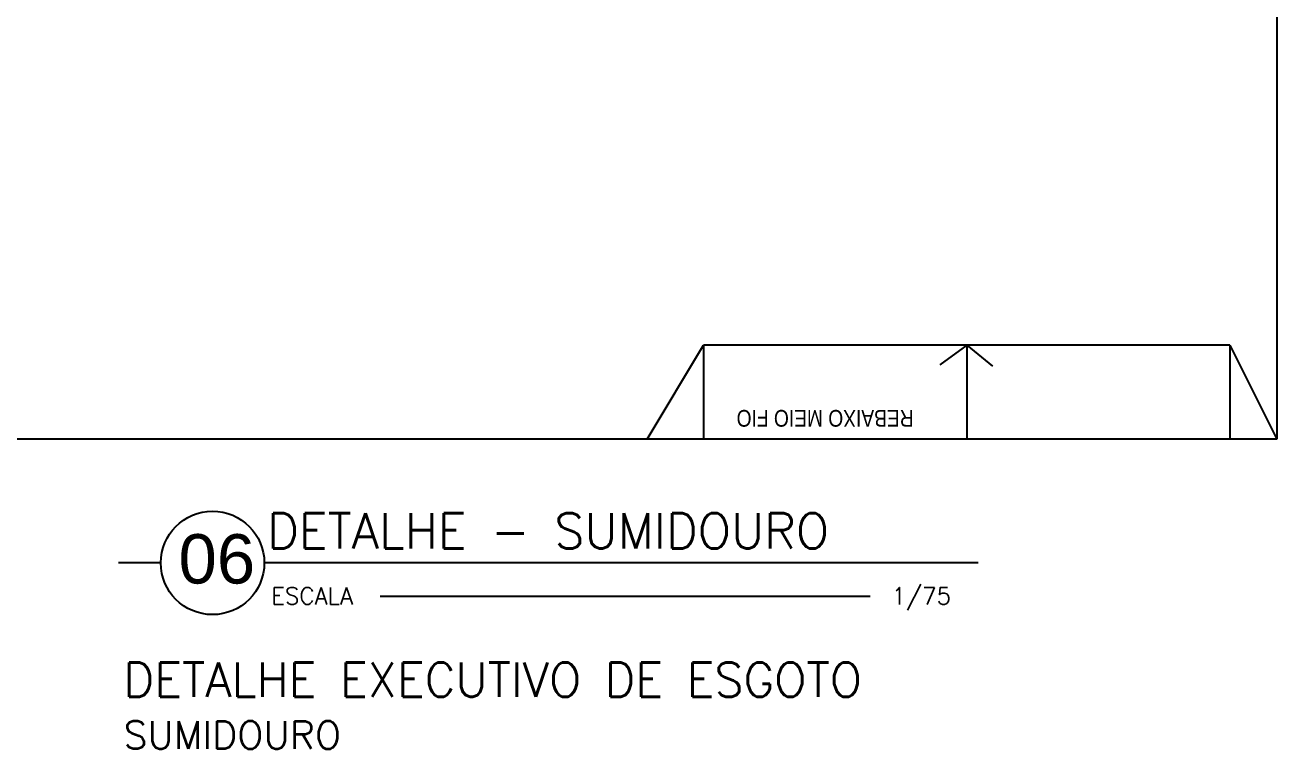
# Model space of a CAD drawing. Header units: millimetres. Extents: x -72 to 578, y 3 to 161.
# Drawn here: x 512.51 to 519.17, y 47.98 to 51.83 of the extents above; entities that cross this region are included whole.
import ezdxf
from ezdxf.enums import TextEntityAlignment as Align

# ---------------------------------------------------------------- set-up
doc = ezdxf.new("R2010")
doc.units = ezdxf.units.MM
for name, color, linetype in [('-HIDRO', 8, 'Continuous'), ('LAYER2', 5, 'Continuous'), ('TigreCad', 3, 'Continuous'), ('TXT_2', 6, 'Continuous')]:
    doc.layers.add(name, color=color, linetype=linetype)
doc.styles.add('ADITIVOCAD', font='romans.shx')
doc.styles.add('ARIAL', font='arial.ttf', dxfattribs={"height": 0.2})
doc.styles.add('F2', font='ARIALN.TTF')
doc.styles.add('ROMANS', font='romans__.ttf', dxfattribs={"height": 0.1})

# ---------------------------------------------------------------- blocks, each defined once
blk = doc.blocks.new('FOSSA')
at = {"layer": 'TXT_2', "style": 'ADITIVOCAD'}
for s, height, p in [('DETALHE EXECUTIVO DE ESGOTO', 0.242, (470.0335, 84.8409)), ('SUMIDOURO', 0.198, (470.0335, 84.4703))]:
    blk.add_text(s, height=height, dxfattribs=at).set_placement(p)
blk = doc.blocks.new('A$C00126118')
at = {"layer": 'LAYER2'}
blk.add_line((0.3, 0.3668), (0, 0.3668), dxfattribs=at)
blk.add_circle((0.6668, 0.3668), 0.3668, dxfattribs=at)
blk = doc.blocks.new('HIDRA BAIXA')
at = {"layer": '-HIDRO', "color": 8, "ltscale": 0.5}
for p, q in [((569.8646, 96.1253), (569.8646, 93.6253)), ((566.5146, 93.6253), (566.8146, 94.1253)), ((569.6146, 94.1253), (566.8146, 94.1253)), ((566.8146, 94.1253), (566.8146, 93.6253)), ((568.2146, 94.1253), (568.0713, 94.0204)), ((568.2146, 94.1253), (568.2146, 93.6253)), ((568.2146, 94.1253), (568.3509, 94.0135)), ((569.6146, 94.1253), (569.6146, 93.6253)), ((569.6146, 94.1253), (569.8646, 93.6253)), ((569.8646, 93.6253), (558.8717, 93.6253))]:
    blk.add_line(p, q, dxfattribs=at)
at = {"layer": '-HIDRO', "color": 7, "linetype": 'Continuous', "style": 'F2'}
blk.add_text('REBAIXO MEIO FIO', height=0.08906, rotation=180, dxfattribs=at).set_placement((567.9315, 93.6909), align=Align.TOP_LEFT)

msp = doc.modelspace()

# ---------------------------------------------------------------- linework, layer by layer
at = {"layer": 'LAYER2', "color": 5}
msp.add_line((517.5831, 48.9652), (513.7866, 48.9652), dxfattribs=at)
at = {"layer": 'LAYER2'}
msp.add_line((514.4025, 48.7884), (517.0088, 48.7884), dxfattribs=at)

# ---------------------------------------------------------------- block references
at = {"layer": 'LAYER2', "xscale": 0.75, "yscale": 0.75, "zscale": 0.75}
msp.add_blockref('A$C00126118', (513.0114, 48.6901), dxfattribs=at)
at = {"layer": 'TigreCad'}
msp.add_blockref('HIDRA BAIXA', (-50.6915, -44.0007), dxfattribs=at)
at = {"layer": 'TigreCad', "xscale": 0.75, "yscale": 0.75, "zscale": 0.75}
msp.add_blockref('FOSSA', (160.5126, -15.3776), dxfattribs=at)

# ---------------------------------------------------------------- texts
at = {"layer": 'LAYER2', "style": 'ROMANS'}
for s, height, p in [('DETALHE - SUMIDOURO', 0.1875, (513.802, 49.2295)), ('ESCALA', 0.09, (513.8232, 48.8346)), ('1/75', 0.09, (517.1237, 48.8346))]:
    msp.add_text(s, height=height, dxfattribs=at).set_placement(p, align=Align.TOP_LEFT)
at = {"layer": 'LAYER2', "style": 'ARIAL'}
msp.add_text('06', height=0.2625, dxfattribs=at).set_placement((513.3304, 48.8556))

doc.saveas('drawing.dxf')
